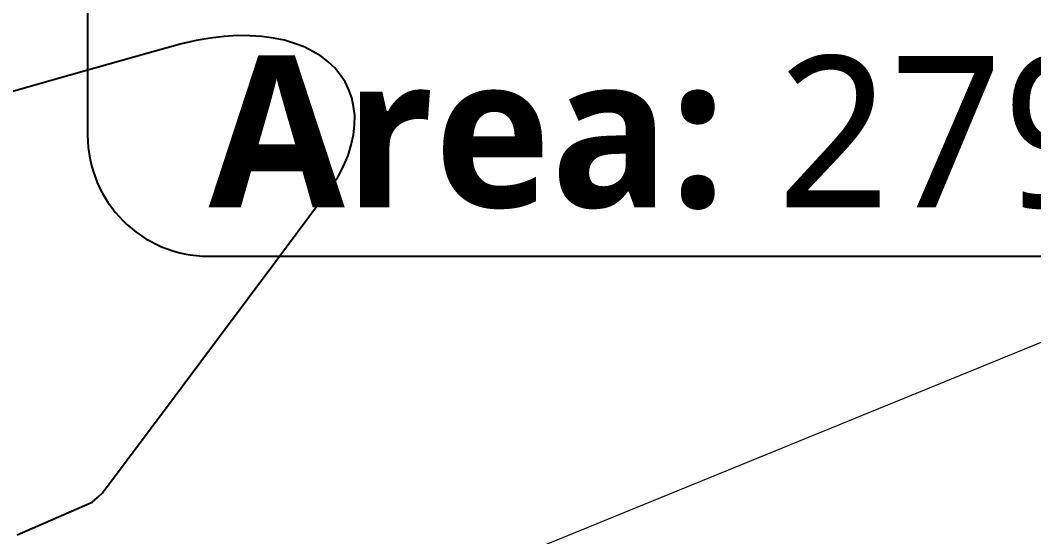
# Model space of a CAD drawing. Header units: millimetres. Extents: x 86 to 591881, y 99 to 1307229.
# Drawn here: x 590692.96 to 590701.33, y 1307013.76 to 1307018.03 of the extents above; entities that cross this region are included whole.
import ezdxf

# ---------------------------------------------------------------- set-up
doc = ezdxf.new("R2010")
doc.units = ezdxf.units.MM
for name, color, linetype in [('C-PROP-TEXT', 92, 'Continuous'), ('C-TOPO-MINR', 8, 'Continuous'), ('Plano', 7, 'Continuous')]:
    doc.layers.add(name, color=color, linetype=linetype)
doc.styles.add('ST - ETIQUETAS', font='', dxfattribs={"height": 2.5})
doc.styles.get('ST - ETIQUETAS').set_extended_font_data('Roboto Thin')

msp = doc.modelspace()

# ---------------------------------------------------------------- linework, layer by layer
at = {"layer": 'C-PROP-TEXT', "color": 1, "linetype": 'Continuous', "lineweight": -3}
for p, q in [((590693.5123, 1307019.1959), (590693.5123, 1307017.0757)), ((590694.5123, 1307016.0757), (590706.305, 1307016.0757))]:
    msp.add_line(p, q, dxfattribs=at)
msp.add_arc((590694.5123, 1307017.0757), 1, 180, 270, dxfattribs=at)
at = {"layer": 'C-TOPO-MINR', "color": 44, "linetype": 'Continuous', "lineweight": -3, "elevation": 455.75}
msp.add_lwpolyline([(590692.929, 1307013.7723), (590693.3799, 1307013.9683), (590693.5505, 1307014.0435), (590693.5936, 1307014.081), (590693.6346, 1307014.1211), (590693.7809, 1307014.3157), (590694.138, 1307014.793), (590694.6012, 1307015.4131), (590695.0657, 1307016.0358), (590695.4266, 1307016.5212), (590695.5792, 1307016.7291), (590695.6259, 1307016.8215), (590695.6632, 1307016.9094), (590695.6895, 1307016.9969), (590695.7092, 1307017.0801), (590695.7168, 1307017.1613), (590695.7193, 1307017.2394), (590695.7096, 1307017.3137), (590695.6954, 1307017.3857), (590695.6697, 1307017.4524), (590695.6396, 1307017.5172), (590695.5986, 1307017.576), (590695.5538, 1307017.6321), (590695.4992, 1307017.6817), (590695.4402, 1307017.7289), (590695.3729, 1307017.7685), (590695.3008, 1307017.8057), (590695.2219, 1307017.8348), (590695.1374, 1307017.8609), (590695.048, 1307017.8786), (590694.9523, 1307017.8926), (590694.8533, 1307017.8984), (590694.7474, 1307017.8993), (590694.6398, 1307017.8922), (590694.5247, 1307017.8791), (590694.4095, 1307017.8581), (590694.2862, 1307017.8304), (590694.0022, 1307017.7505), (590693.2508, 1307017.5379), (590692.1202, 1307017.2176)], dxfattribs=at)
at = {"layer": 'Plano', "lineweight": 13}
msp.add_lwpolyline([(590642.0277, 1306927.4364), (590636.6652, 1306941.6323), (590630.6614, 1306958.1424), (590625.3452, 1306974.0479), (590625.2152, 1306979.2579), (590626.0681, 1306983.5786), (590635.3193, 1306991.724), (590646.7798, 1306996.3435), (590661.6445, 1307001.6837), (590680.9434, 1307008.2177), (590694.3115, 1307012.4744), (590709.8659, 1307018.8311), (590728.4402, 1307030.0505), (590743.7954, 1307038.7228), (590765.1544, 1307052.1506), (590782.3379, 1307062.9113), (590800.6336, 1307074.6563)], dxfattribs=at)

# ---------------------------------------------------------------- texts
at = {"layer": 'C-PROP-TEXT', "color": 1, "linetype": 'Continuous', "lineweight": -3, "insert": (590694.5123, 1307018.1358), "char_height": 1.25, "attachment_point": 4, "style": 'ST - ETIQUETAS'}
msp.add_mtext('{\\fRoboto Thin|b1|i0|c0|p2;\\C3;AREA VERDE : 1\\C2;\\PArea: }279.33 m²', dxfattribs=at)

doc.saveas('drawing.dxf')
